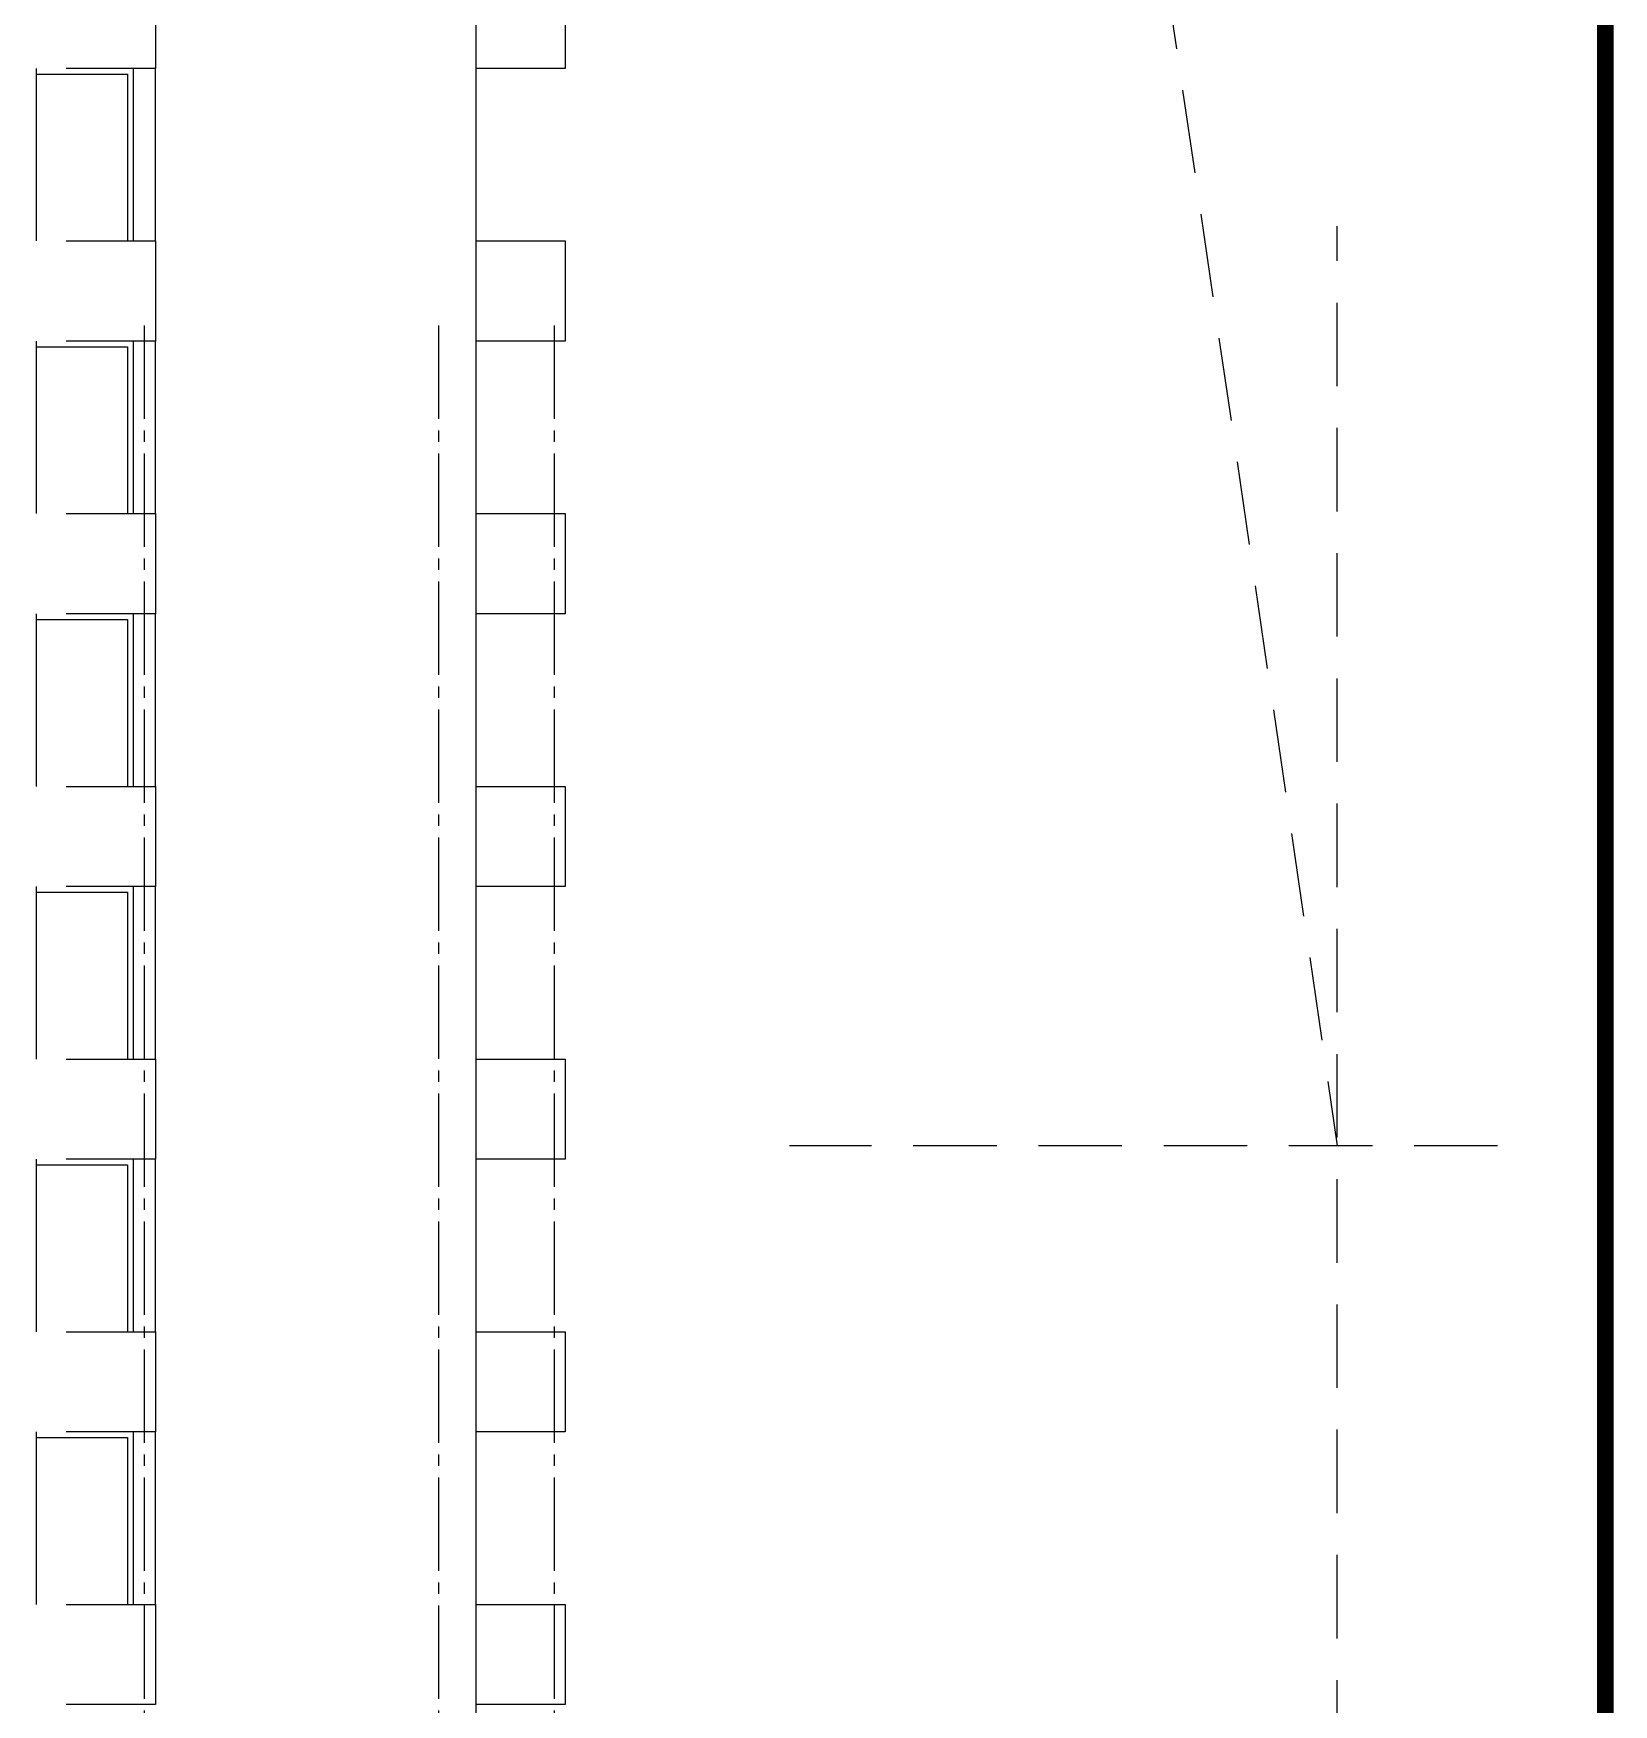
# Model space of a CAD drawing. Header units: millimetres. Extents: x 1217 to 2428, y 234 to 644.
# Drawn here: x 2083.4 to 2097.6, y 382.15 to 397.17 of the extents above; entities that cross this region are included whole.
import ezdxf

# ---------------------------------------------------------------- set-up
doc = ezdxf.new("R2010")
doc.units = ezdxf.units.MM
doc.linetypes.add('ACAD_ISO04W100', pattern=[30, 24, -3, 0, -3])
doc.linetypes.add('HIDDEN', pattern=[0.375, 0.25, -0.125])
for name, color, linetype in [('0.1', 251, 'Continuous'), ('0.2', 2, 'Continuous'), ('EJES', 8, 'Continuous')]:
    doc.layers.add(name, color=color, linetype=linetype)

msp = doc.modelspace()

# ---------------------------------------------------------------- linework, layer by layer
at = {"layer": '0.1', "ltscale": 3, "const_width": 0.15}
msp.add_lwpolyline([(2039.524, 358.903), (2039.524, 446.903), (2097.524, 446.903), (2097.524, 358.903)], close=True, dxfattribs=at)
at = {"layer": '0.1', "ltscale": 3, "elevation": 0}
for points in [[(2087.381, 397.751), (2088.18, 397.751), (2088.18, 396.851), (2087.381, 396.851)], [(2088.18, 397.751), (2088.18, 396.851)], [(2083.427, 396.851), (2083.427, 395.301)], [(2083.427, 396.801), (2084.247, 396.801), (2084.247, 395.301)], [(2087.381, 395.301), (2088.18, 395.301), (2088.18, 394.401), (2087.381, 394.401)], [(2088.18, 395.301), (2088.18, 394.401)], [(2083.427, 394.401), (2083.427, 392.851)], [(2083.427, 394.351), (2084.247, 394.351), (2084.247, 392.851)], [(2087.381, 392.851), (2088.18, 392.851), (2088.18, 391.951), (2087.381, 391.951)], [(2088.18, 392.851), (2088.18, 391.951)], [(2083.427, 391.951), (2083.427, 390.401)], [(2083.427, 391.901), (2084.247, 391.901), (2084.247, 390.401)], [(2087.381, 390.401), (2088.18, 390.401), (2088.18, 389.501), (2087.381, 389.501)], [(2088.18, 390.401), (2088.18, 389.501)], [(2083.427, 389.501), (2083.427, 387.951)], [(2083.427, 389.451), (2084.247, 389.451), (2084.247, 387.951)], [(2087.381, 387.951), (2088.18, 387.951), (2088.18, 387.051), (2087.381, 387.051)], [(2088.18, 387.951), (2088.18, 387.051)], [(2083.427, 387.051), (2083.427, 385.501)], [(2083.427, 387.001), (2084.247, 387.001), (2084.247, 385.501)], [(2087.381, 385.501), (2088.18, 385.501), (2088.18, 384.601), (2087.381, 384.601)], [(2088.18, 385.501), (2088.18, 384.601)], [(2083.427, 384.601), (2083.427, 383.051)], [(2083.427, 384.551), (2084.247, 384.551), (2084.247, 383.051)], [(2087.381, 383.051), (2088.18, 383.051), (2088.18, 382.151), (2087.381, 382.151)], [(2088.18, 383.051), (2088.18, 382.151)]]:
    msp.add_lwpolyline(points, dxfattribs=at)
at = {"layer": '0.2', "linetype": 'HIDDEN', "ltscale": 3}
msp.add_line((2088.18, 434.501, 0), (2095.117, 387.171, 0), dxfattribs=at)
at = {"layer": '0.2', "ltscale": 3}
msp.add_line((2087.381, 379.671, 0), (2087.381, 399.301, 0), dxfattribs=at)
at = {"layer": '0.2', "ltscale": 3, "elevation": 0}
for points in [[(2083.697, 397.751), (2084.497, 397.751), (2084.497, 396.851), (2083.697, 396.851)], [(2084.297, 396.851), (2084.297, 395.301)], [(2084.497, 395.301), (2084.497, 396.851)], [(2083.697, 395.301), (2084.497, 395.301), (2084.497, 394.401), (2083.697, 394.401)], [(2084.297, 394.401), (2084.297, 392.851)], [(2084.497, 392.851), (2084.497, 394.401)], [(2083.697, 392.851), (2084.497, 392.851), (2084.497, 391.951), (2083.697, 391.951)], [(2084.297, 391.951), (2084.297, 390.401)], [(2084.497, 390.401), (2084.497, 391.951)], [(2083.697, 390.401), (2084.497, 390.401), (2084.497, 389.501), (2083.697, 389.501)], [(2084.297, 389.501), (2084.297, 387.951)], [(2084.497, 387.951), (2084.497, 389.501)], [(2083.697, 387.951), (2084.497, 387.951), (2084.497, 387.051), (2083.697, 387.051)], [(2084.297, 387.051), (2084.297, 385.501)], [(2084.497, 385.501), (2084.497, 387.051)], [(2083.697, 385.501), (2084.497, 385.501), (2084.497, 384.601), (2083.697, 384.601)], [(2084.297, 384.601), (2084.297, 383.051)], [(2084.497, 383.051), (2084.497, 384.601)], [(2083.697, 383.051), (2084.497, 383.051), (2084.497, 382.151), (2083.697, 382.151)]]:
    msp.add_lwpolyline(points, dxfattribs=at)
at = {"layer": '0.2', "linetype": 'HIDDEN', "ltscale": 3, "elevation": 0}
for points in [[(2095.117, 379.371), (2095.117, 395.434)], [(2096.557, 387.171), (2090.195, 387.171)]]:
    msp.add_lwpolyline(points, dxfattribs=at)
at = {"layer": 'EJES', "linetype": 'ACAD_ISO04W100', "ltscale": 0.035, "elevation": 0}
for points in [[(2084.397, 394.542), (2084.397, 373.074)], [(2084.397, 394.542), (2084.397, 373.074)], [(2087.042, 394.542), (2087.042, 373.074)], [(2087.042, 394.542), (2087.042, 373.074)], [(2088.08, 394.542), (2088.08, 373.074)], [(2088.08, 394.542), (2088.08, 373.074)]]:
    msp.add_lwpolyline(points, dxfattribs=at)

doc.saveas('drawing.dxf')
